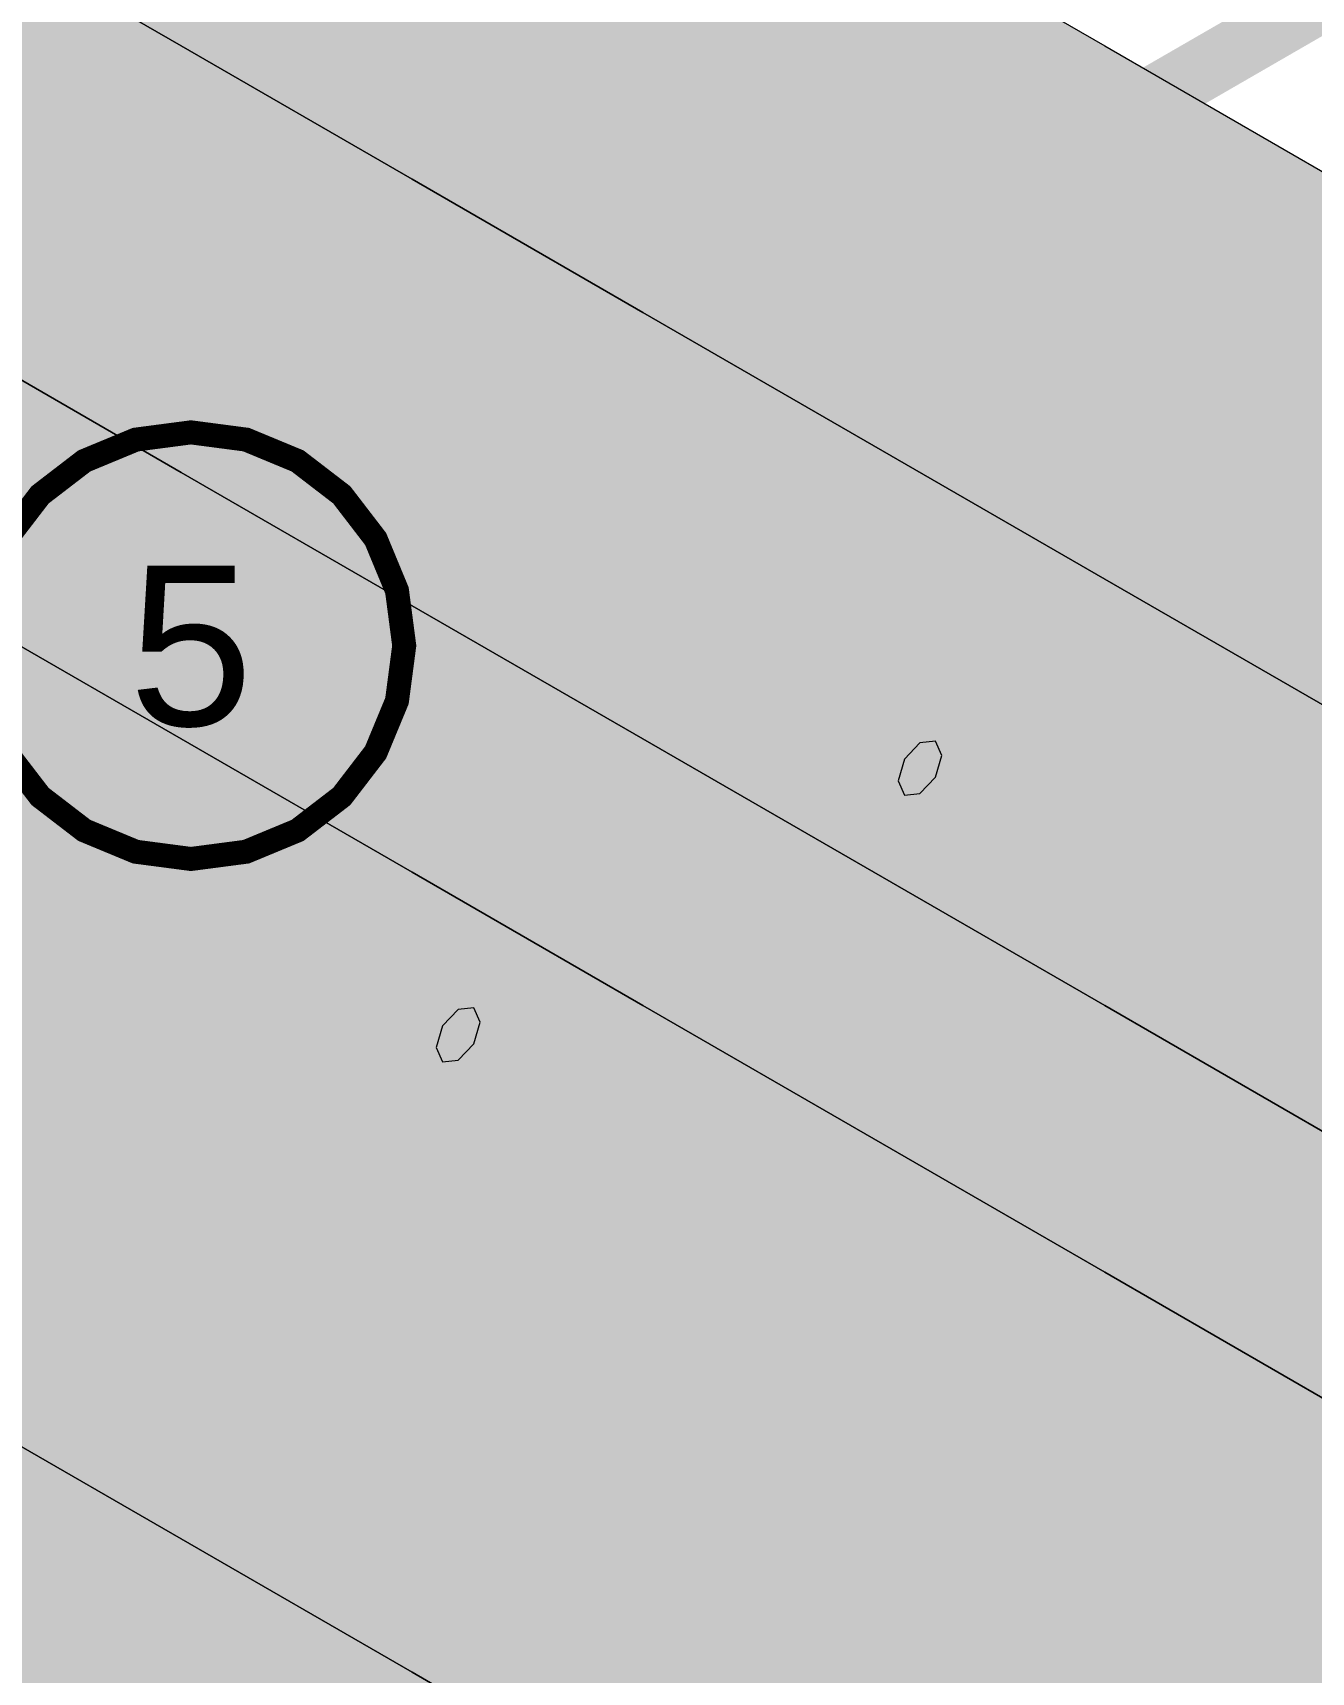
# Model space of a CAD drawing. Header units: metres. Extents: x 349122 to 349453, y 9281252 to 9281971.
# Drawn here: x 349268.4837 to 349268.7234, y 9281656.145 to 9281656.4524 of the extents above; entities that cross this region are included whole.
import ezdxf
from ezdxf.enums import TextEntityAlignment as Align

# ---------------------------------------------------------------- set-up
doc = ezdxf.new("R2010")
doc.units = ezdxf.units.M
doc.header["$LTSCALE"] = 0.25
doc.layers.add('ISO-3D', color=7, linetype='CONTINUOUS', lineweight=13)
doc.layers.add('ISO-3D-ARISTAS', color=250, linetype='CONTINUOUS', lineweight=13)
doc.layers.add('LLAMADAS-NUM', color=30, linetype='CONTINUOUS', lineweight=25, true_color=0xc05014)
doc.styles.get("Standard").update_dxf_attribs({"font": 'arial.ttf'})

msp = doc.modelspace()

# ---------------------------------------------------------------- linework, layer by layer
at = {"layer": 'ISO-3D', "true_color": 0x9e9d98}
for points in [[(349268.55481, 9281656.445), (349268.51151, 9281656.47), (349268.55481, 9281656.485), (349268.51151, 9281656.51)], [(349268.64141, 9281656.435), (349268.59811, 9281656.46), (349268.64141, 9281656.475), (349268.59811, 9281656.5)], [(349268.51151, 9281656.45), (349268.46821, 9281656.475), (349268.51151, 9281656.47), (349268.46821, 9281656.495)], [(349268.59811, 9281656.42), (349268.55481, 9281656.445), (349268.59811, 9281656.46), (349268.55481, 9281656.485)], [(349268.51151, 9281656.40333), (349268.46821, 9281656.42833), (349268.51151, 9281656.45), (349268.46821, 9281656.475)], [(349268.51151, 9281656.41), (349268.46821, 9281656.435), (349268.51151, 9281656.45), (349268.46821, 9281656.475)], [(349268.68471, 9281656.41), (349268.64141, 9281656.435), (349268.68471, 9281656.45), (349268.64141, 9281656.475)], [(349268.55481, 9281656.425), (349268.51151, 9281656.45), (349268.55481, 9281656.445), (349268.51151, 9281656.47)], [(349268.64141, 9281656.395), (349268.59811, 9281656.42), (349268.64141, 9281656.435), (349268.59811, 9281656.46)], [(349268.55481, 9281656.37833), (349268.51151, 9281656.40333), (349268.55481, 9281656.425), (349268.51151, 9281656.45)], [(349268.55481, 9281656.385), (349268.51151, 9281656.41), (349268.55481, 9281656.425), (349268.51151, 9281656.45)], [(349268.72801, 9281656.385), (349268.68471, 9281656.41), (349268.72801, 9281656.425), (349268.68471, 9281656.45)], [(349268.59811, 9281656.4), (349268.55481, 9281656.425), (349268.59811, 9281656.42), (349268.55481, 9281656.445)], [(349268.51151, 9281656.37), (349268.46821, 9281656.395), (349268.51151, 9281656.41), (349268.46821, 9281656.435)], [(349268.68471, 9281656.37), (349268.64141, 9281656.395), (349268.68471, 9281656.41), (349268.64141, 9281656.435)], [(349268.51151, 9281656.35667), (349268.46821, 9281656.38167), (349268.51151, 9281656.40333), (349268.46821, 9281656.42833)], [(349268.59811, 9281656.35333), (349268.55481, 9281656.37833), (349268.59811, 9281656.4), (349268.55481, 9281656.425)], [(349268.59811, 9281656.36), (349268.55481, 9281656.385), (349268.59811, 9281656.4), (349268.55481, 9281656.425)], [(349268.64141, 9281656.375), (349268.59811, 9281656.4), (349268.64141, 9281656.395), (349268.59811, 9281656.42)], [(349268.55481, 9281656.345), (349268.51151, 9281656.37), (349268.55481, 9281656.385), (349268.51151, 9281656.41)], [(349268.72801, 9281656.345), (349268.68471, 9281656.37), (349268.72801, 9281656.385), (349268.68471, 9281656.41)], [(349268.55481, 9281656.33167), (349268.51151, 9281656.35667), (349268.55481, 9281656.37833), (349268.51151, 9281656.40333)], [(349268.64141, 9281656.32833), (349268.59811, 9281656.35333), (349268.64141, 9281656.375), (349268.59811, 9281656.4)], [(349268.64141, 9281656.335), (349268.59811, 9281656.36), (349268.64141, 9281656.375), (349268.59811, 9281656.4)], [(349268.68471, 9281656.35), (349268.64141, 9281656.375), (349268.68471, 9281656.37), (349268.64141, 9281656.395)], [(349268.59811, 9281656.32), (349268.55481, 9281656.345), (349268.59811, 9281656.36), (349268.55481, 9281656.385)], [(349268.51151, 9281656.31), (349268.46821, 9281656.335), (349268.51151, 9281656.35667), (349268.46821, 9281656.38167)], [(349268.59811, 9281656.30667), (349268.55481, 9281656.33167), (349268.59811, 9281656.35333), (349268.55481, 9281656.37833)], [(349268.68471, 9281656.30333), (349268.64141, 9281656.32833), (349268.68471, 9281656.35), (349268.64141, 9281656.375)], [(349268.68471, 9281656.31), (349268.64141, 9281656.335), (349268.68471, 9281656.35), (349268.64141, 9281656.375)], [(349268.72801, 9281656.325), (349268.68471, 9281656.35), (349268.72801, 9281656.345), (349268.68471, 9281656.37)], [(349268.64141, 9281656.295), (349268.59811, 9281656.32), (349268.64141, 9281656.335), (349268.59811, 9281656.36)], [(349268.55481, 9281656.285), (349268.51151, 9281656.31), (349268.55481, 9281656.33167), (349268.51151, 9281656.35667)], [(349268.64141, 9281656.28167), (349268.59811, 9281656.30667), (349268.64141, 9281656.32833), (349268.59811, 9281656.35333)], [(349268.72801, 9281656.27833), (349268.68471, 9281656.30333), (349268.72801, 9281656.325), (349268.68471, 9281656.35)], [(349268.72801, 9281656.285), (349268.68471, 9281656.31), (349268.72801, 9281656.325), (349268.68471, 9281656.35)], [(349268.51151, 9281656.3), (349268.46821, 9281656.325), (349268.51151, 9281656.32), (349268.46821, 9281656.345)], [(349268.51151, 9281656.26333), (349268.46821, 9281656.28833), (349268.51151, 9281656.31), (349268.46821, 9281656.335)], [(349268.68471, 9281656.27), (349268.64141, 9281656.295), (349268.68471, 9281656.31), (349268.64141, 9281656.335)], [(349268.59811, 9281656.26), (349268.55481, 9281656.285), (349268.59811, 9281656.30667), (349268.55481, 9281656.33167)], [(349268.68471, 9281656.25667), (349268.64141, 9281656.28167), (349268.68471, 9281656.30333), (349268.64141, 9281656.32833)], [(349268.51151, 9281656.25), (349268.46821, 9281656.275), (349268.51151, 9281656.3), (349268.46821, 9281656.325)], [(349268.55481, 9281656.275), (349268.51151, 9281656.3), (349268.55481, 9281656.295), (349268.51151, 9281656.32)], [(349268.55481, 9281656.23833), (349268.51151, 9281656.26333), (349268.55481, 9281656.285), (349268.51151, 9281656.31)], [(349268.72801, 9281656.245), (349268.68471, 9281656.27), (349268.72801, 9281656.285), (349268.68471, 9281656.31)], [(349268.64141, 9281656.235), (349268.59811, 9281656.26), (349268.64141, 9281656.28167), (349268.59811, 9281656.30667)], [(349268.72801, 9281656.23167), (349268.68471, 9281656.25667), (349268.72801, 9281656.27833), (349268.68471, 9281656.30333)], [(349268.55481, 9281656.225), (349268.51151, 9281656.25), (349268.55481, 9281656.275), (349268.51151, 9281656.3)], [(349268.59811, 9281656.25), (349268.55481, 9281656.275), (349268.59811, 9281656.27), (349268.55481, 9281656.295)], [(349268.51151, 9281656.21667), (349268.46821, 9281656.24167), (349268.51151, 9281656.26333), (349268.46821, 9281656.28833)], [(349268.59811, 9281656.21333), (349268.55481, 9281656.23833), (349268.59811, 9281656.26), (349268.55481, 9281656.285)], [(349268.68471, 9281656.21), (349268.64141, 9281656.235), (349268.68471, 9281656.25667), (349268.64141, 9281656.28167)], [(349268.51151, 9281656.2), (349268.46821, 9281656.225), (349268.51151, 9281656.25), (349268.46821, 9281656.275)], [(349268.59811, 9281656.2), (349268.55481, 9281656.225), (349268.59811, 9281656.25), (349268.55481, 9281656.275)], [(349268.64141, 9281656.225), (349268.59811, 9281656.25), (349268.64141, 9281656.245), (349268.59811, 9281656.27)], [(349268.55481, 9281656.19167), (349268.51151, 9281656.21667), (349268.55481, 9281656.23833), (349268.51151, 9281656.26333)], [(349268.64141, 9281656.18833), (349268.59811, 9281656.21333), (349268.64141, 9281656.235), (349268.59811, 9281656.26)], [(349268.72801, 9281656.185), (349268.68471, 9281656.21), (349268.72801, 9281656.23167), (349268.68471, 9281656.25667)], [(349268.55481, 9281656.175), (349268.51151, 9281656.2), (349268.55481, 9281656.225), (349268.51151, 9281656.25)], [(349268.64141, 9281656.175), (349268.59811, 9281656.2), (349268.64141, 9281656.225), (349268.59811, 9281656.25)], [(349268.68471, 9281656.2), (349268.64141, 9281656.225), (349268.68471, 9281656.22), (349268.64141, 9281656.245)], [(349268.51151, 9281656.17), (349268.46821, 9281656.195), (349268.51151, 9281656.21667), (349268.46821, 9281656.24167)], [(349268.59811, 9281656.16667), (349268.55481, 9281656.19167), (349268.59811, 9281656.21333), (349268.55481, 9281656.23833)], [(349268.68471, 9281656.16333), (349268.64141, 9281656.18833), (349268.68471, 9281656.21), (349268.64141, 9281656.235)], [(349268.51151, 9281656.155), (349268.46821, 9281656.18), (349268.51151, 9281656.2), (349268.46821, 9281656.225)], [(349268.59811, 9281656.15), (349268.55481, 9281656.175), (349268.59811, 9281656.2), (349268.55481, 9281656.225)], [(349268.68471, 9281656.15), (349268.64141, 9281656.175), (349268.68471, 9281656.2), (349268.64141, 9281656.225)], [(349268.72801, 9281656.175), (349268.68471, 9281656.2), (349268.72801, 9281656.195), (349268.68471, 9281656.22)], [(349268.55481, 9281656.145), (349268.51151, 9281656.17), (349268.55481, 9281656.19167), (349268.51151, 9281656.21667)], [(349268.64141, 9281656.14167), (349268.59811, 9281656.16667), (349268.64141, 9281656.18833), (349268.59811, 9281656.21333)], [(349268.72801, 9281656.13833), (349268.68471, 9281656.16333), (349268.72801, 9281656.185), (349268.68471, 9281656.21)], [(349268.55481, 9281656.13), (349268.51151, 9281656.155), (349268.55481, 9281656.175), (349268.51151, 9281656.2)], [(349268.64141, 9281656.125), (349268.59811, 9281656.15), (349268.64141, 9281656.175), (349268.59811, 9281656.2)], [(349268.72801, 9281656.125), (349268.68471, 9281656.15), (349268.72801, 9281656.175), (349268.68471, 9281656.2)], [(349268.59811, 9281656.12), (349268.55481, 9281656.145), (349268.59811, 9281656.16667), (349268.55481, 9281656.19167)], [(349268.68471, 9281656.11667), (349268.64141, 9281656.14167), (349268.68471, 9281656.16333), (349268.64141, 9281656.18833)], [(349268.51151, 9281656.11), (349268.46821, 9281656.135), (349268.51151, 9281656.155), (349268.46821, 9281656.18)], [(349268.59811, 9281656.105), (349268.55481, 9281656.13), (349268.59811, 9281656.15), (349268.55481, 9281656.175)], [(349268.68471, 9281656.1), (349268.64141, 9281656.125), (349268.68471, 9281656.15), (349268.64141, 9281656.175)], [(349268.64141, 9281656.095), (349268.59811, 9281656.12), (349268.64141, 9281656.14167), (349268.59811, 9281656.16667)], [(349268.72801, 9281656.09167), (349268.68471, 9281656.11667), (349268.72801, 9281656.13833), (349268.68471, 9281656.16333)], [(349268.55481, 9281656.085), (349268.51151, 9281656.11), (349268.55481, 9281656.13), (349268.51151, 9281656.155)], [(349268.64141, 9281656.08), (349268.59811, 9281656.105), (349268.64141, 9281656.125), (349268.59811, 9281656.15)], [(349268.72801, 9281656.075), (349268.68471, 9281656.1), (349268.72801, 9281656.125), (349268.68471, 9281656.15)]]:
    msp.add_solid(points, dxfattribs=at)
at = {"layer": 'ISO-3D', "true_color": 0xb0aea8}
for points in [[(349268.54037, 9281656.46667), (349268.51151, 9281656.45), (349268.49707, 9281656.49167), (349268.46821, 9281656.475)], [(349268.61254, 9281656.45833), (349268.58368, 9281656.44167), (349268.56924, 9281656.48333), (349268.54037, 9281656.46667)], [(349268.68471, 9281656.45), (349268.65584, 9281656.43333), (349268.64141, 9281656.475), (349268.61254, 9281656.45833)], [(349268.58368, 9281656.44167), (349268.55481, 9281656.425), (349268.54037, 9281656.46667), (349268.51151, 9281656.45)], [(349268.65584, 9281656.43333), (349268.62698, 9281656.41667), (349268.61254, 9281656.45833), (349268.58368, 9281656.44167)], [(349268.72801, 9281656.425), (349268.69915, 9281656.40833), (349268.68471, 9281656.45), (349268.65584, 9281656.43333)], [(349268.62698, 9281656.41667), (349268.59811, 9281656.4), (349268.58368, 9281656.44167), (349268.55481, 9281656.425)], [(349268.69915, 9281656.40833), (349268.67028, 9281656.39167), (349268.65584, 9281656.43333), (349268.62698, 9281656.41667)], [(349268.77131, 9281656.4), (349268.74245, 9281656.38333), (349268.72801, 9281656.425), (349268.69915, 9281656.40833)], [(349268.67028, 9281656.39167), (349268.64141, 9281656.375), (349268.62698, 9281656.41667), (349268.59811, 9281656.4)], [(349268.74245, 9281656.38333), (349268.71358, 9281656.36667), (349268.69915, 9281656.40833), (349268.67028, 9281656.39167)], [(349268.51151, 9281656.37), (349268.46821, 9281656.345), (349268.46821, 9281656.395), (349268.4249, 9281656.37)], [(349268.71358, 9281656.36667), (349268.68471, 9281656.35), (349268.67028, 9281656.39167), (349268.64141, 9281656.375)], [(349268.78575, 9281656.35833), (349268.75688, 9281656.34167), (349268.74245, 9281656.38333), (349268.71358, 9281656.36667)], [(349268.55481, 9281656.345), (349268.51151, 9281656.32), (349268.51151, 9281656.37), (349268.46821, 9281656.345)], [(349268.75688, 9281656.34167), (349268.72801, 9281656.325), (349268.71358, 9281656.36667), (349268.68471, 9281656.35)], [(349268.59811, 9281656.32), (349268.55481, 9281656.295), (349268.55481, 9281656.345), (349268.51151, 9281656.32)], [(349268.64141, 9281656.295), (349268.59811, 9281656.27), (349268.59811, 9281656.32), (349268.55481, 9281656.295)], [(349268.68471, 9281656.27), (349268.64141, 9281656.245), (349268.64141, 9281656.295), (349268.59811, 9281656.27)], [(349268.72801, 9281656.245), (349268.68471, 9281656.22), (349268.68471, 9281656.27), (349268.64141, 9281656.245)], [(349268.77131, 9281656.22), (349268.72801, 9281656.195), (349268.72801, 9281656.245), (349268.68471, 9281656.22)], [(349268.51151, 9281656.17), (349268.47903, 9281656.15125), (349268.46821, 9281656.195), (349268.43573, 9281656.17625)], [(349268.55481, 9281656.145), (349268.52233, 9281656.12625), (349268.51151, 9281656.17), (349268.47903, 9281656.15125)], [(349268.52233, 9281656.12625), (349268.48986, 9281656.1075), (349268.47903, 9281656.15125), (349268.44655, 9281656.1325)], [(349268.59811, 9281656.12), (349268.56563, 9281656.10125), (349268.55481, 9281656.145), (349268.52233, 9281656.12625)]]:
    msp.add_solid(points, dxfattribs=at)
at = {"layer": 'ISO-3D', "true_color": 0x513422}
for points in [[(349268.56334, 9281656.46969), (349268.56455, 9281656.47236), (349268.52204, 9281656.44584), (349268.52325, 9281656.44851)], [(349268.73255, 9281656.46738), (349268.73376, 9281656.47005), (349268.69125, 9281656.44354), (349268.69245, 9281656.44621)], [(349268.57159, 9281656.46493), (349268.57038, 9281656.46226), (349268.53029, 9281656.44108), (349268.52908, 9281656.43841)], [(349268.7408, 9281656.46262), (349268.73959, 9281656.45995), (349268.69949, 9281656.43877), (349268.69829, 9281656.4361)], [(349268.52204, 9281656.44584), (349268.52325, 9281656.44851), (349268.48073, 9281656.422), (349268.48194, 9281656.42467)], [(349268.69125, 9281656.44354), (349268.69245, 9281656.44621), (349268.64994, 9281656.41969), (349268.65115, 9281656.42236)], [(349268.53029, 9281656.44108), (349268.52908, 9281656.43841), (349268.48898, 9281656.41723), (349268.48778, 9281656.41456)], [(349268.69949, 9281656.43877), (349268.69829, 9281656.4361), (349268.65819, 9281656.41493), (349268.65698, 9281656.41226)], [(349268.64994, 9281656.41969), (349268.65115, 9281656.42236), (349268.60864, 9281656.39584), (349268.60985, 9281656.39851)], [(349268.48898, 9281656.41723), (349268.48778, 9281656.41456), (349268.44768, 9281656.39339), (349268.44647, 9281656.39072)], [(349268.65819, 9281656.41493), (349268.65698, 9281656.41226), (349268.61689, 9281656.39108), (349268.61568, 9281656.38841)], [(349268.60864, 9281656.39584), (349268.60985, 9281656.39851), (349268.56734, 9281656.372), (349268.56855, 9281656.37467)], [(349268.61689, 9281656.39108), (349268.61568, 9281656.38841), (349268.57559, 9281656.36723), (349268.57438, 9281656.36456)], [(349268.56734, 9281656.372), (349268.56855, 9281656.37467), (349268.52603, 9281656.34815), (349268.52724, 9281656.35082)], [(349268.73655, 9281656.36969), (349268.73775, 9281656.37236), (349268.69524, 9281656.34584), (349268.69645, 9281656.34851)], [(349268.57559, 9281656.36723), (349268.57438, 9281656.36456), (349268.53428, 9281656.34339), (349268.53308, 9281656.34072)], [(349268.74479, 9281656.36493), (349268.74359, 9281656.36226), (349268.70349, 9281656.34108), (349268.70228, 9281656.33841)], [(349268.52603, 9281656.34815), (349268.52724, 9281656.35082), (349268.48473, 9281656.3243), (349268.48594, 9281656.32697)], [(349268.69524, 9281656.34584), (349268.69645, 9281656.34851), (349268.65394, 9281656.322), (349268.65515, 9281656.32467)], [(349268.53428, 9281656.34339), (349268.53308, 9281656.34072), (349268.49298, 9281656.31954), (349268.49177, 9281656.31687)], [(349268.70349, 9281656.34108), (349268.70228, 9281656.33841), (349268.66219, 9281656.31723), (349268.66098, 9281656.31456)], [(349268.48473, 9281656.3243), (349268.48594, 9281656.32697), (349268.44343, 9281656.30046), (349268.44464, 9281656.30313)], [(349268.65394, 9281656.322), (349268.65515, 9281656.32467), (349268.61264, 9281656.29815), (349268.61385, 9281656.30082)], [(349268.49298, 9281656.31954), (349268.49177, 9281656.31687), (349268.45168, 9281656.2957), (349268.45047, 9281656.29303)], [(349268.66219, 9281656.31723), (349268.66098, 9281656.31456), (349268.62089, 9281656.29339), (349268.61968, 9281656.29072)], [(349268.61264, 9281656.29815), (349268.61385, 9281656.30082), (349268.57133, 9281656.2743), (349268.57254, 9281656.27697)], [(349268.62089, 9281656.29339), (349268.61968, 9281656.29072), (349268.57958, 9281656.26954), (349268.57838, 9281656.26687)], [(349268.57133, 9281656.2743), (349268.57254, 9281656.27697), (349268.53003, 9281656.25046), (349268.53124, 9281656.25313)], [(349268.57958, 9281656.26954), (349268.57838, 9281656.26687), (349268.53828, 9281656.2457), (349268.53707, 9281656.24303)], [(349268.53003, 9281656.25046), (349268.53124, 9281656.25313), (349268.48873, 9281656.22661), (349268.48994, 9281656.22928)], [(349268.53828, 9281656.2457), (349268.53707, 9281656.24303), (349268.49698, 9281656.22185), (349268.49577, 9281656.21918)], [(349268.48873, 9281656.22661), (349268.48994, 9281656.22928), (349268.44743, 9281656.20277), (349268.44863, 9281656.20544)], [(349268.49698, 9281656.22185), (349268.49577, 9281656.21918), (349268.45568, 9281656.198), (349268.45447, 9281656.19533)]]:
    msp.add_solid(points, dxfattribs=at)
at = {"layer": 'ISO-3D', "true_color": 0x70482f}
for points in [[(349268.56455, 9281656.47236), (349268.56746, 9281656.47207), (349268.52325, 9281656.44851), (349268.52616, 9281656.44822)], [(349268.73376, 9281656.47005), (349268.73667, 9281656.46976), (349268.69245, 9281656.44621), (349268.69537, 9281656.44592)], [(349268.57038, 9281656.46226), (349268.56746, 9281656.46255), (349268.52908, 9281656.43841), (349268.52616, 9281656.4387)], [(349268.73959, 9281656.45995), (349268.73667, 9281656.46024), (349268.69829, 9281656.4361), (349268.69537, 9281656.43639)], [(349268.52325, 9281656.44851), (349268.52616, 9281656.44822), (349268.48194, 9281656.42467), (349268.48486, 9281656.42438)], [(349268.69245, 9281656.44621), (349268.69537, 9281656.44592), (349268.65115, 9281656.42236), (349268.65407, 9281656.42207)], [(349268.52908, 9281656.43841), (349268.52616, 9281656.4387), (349268.48778, 9281656.41456), (349268.48486, 9281656.41485)], [(349268.69829, 9281656.4361), (349268.69537, 9281656.43639), (349268.65698, 9281656.41226), (349268.65407, 9281656.41255)], [(349268.48194, 9281656.42467), (349268.48486, 9281656.42438), (349268.44064, 9281656.40082), (349268.44356, 9281656.40053)], [(349268.65115, 9281656.42236), (349268.65407, 9281656.42207), (349268.60985, 9281656.39851), (349268.61276, 9281656.39822)], [(349268.48778, 9281656.41456), (349268.48486, 9281656.41485), (349268.44647, 9281656.39072), (349268.44356, 9281656.39101)], [(349268.65698, 9281656.41226), (349268.65407, 9281656.41255), (349268.61568, 9281656.38841), (349268.61276, 9281656.3887)], [(349268.60985, 9281656.39851), (349268.61276, 9281656.39822), (349268.56855, 9281656.37467), (349268.57146, 9281656.37438)], [(349268.61568, 9281656.38841), (349268.61276, 9281656.3887), (349268.57438, 9281656.36456), (349268.57146, 9281656.36485)], [(349268.56855, 9281656.37467), (349268.57146, 9281656.37438), (349268.52724, 9281656.35082), (349268.53016, 9281656.35053)], [(349268.73775, 9281656.37236), (349268.74067, 9281656.37207), (349268.69645, 9281656.34851), (349268.69937, 9281656.34822)], [(349268.57438, 9281656.36456), (349268.57146, 9281656.36485), (349268.53308, 9281656.34072), (349268.53016, 9281656.34101)], [(349268.74359, 9281656.36226), (349268.74067, 9281656.36255), (349268.70228, 9281656.33841), (349268.69937, 9281656.3387)], [(349268.52724, 9281656.35082), (349268.53016, 9281656.35053), (349268.48594, 9281656.32697), (349268.48886, 9281656.32669)], [(349268.69645, 9281656.34851), (349268.69937, 9281656.34822), (349268.65515, 9281656.32467), (349268.65806, 9281656.32438)], [(349268.53308, 9281656.34072), (349268.53016, 9281656.34101), (349268.49177, 9281656.31687), (349268.48886, 9281656.31716)], [(349268.70228, 9281656.33841), (349268.69937, 9281656.3387), (349268.66098, 9281656.31456), (349268.65806, 9281656.31485)], [(349268.48594, 9281656.32697), (349268.48886, 9281656.32669), (349268.44464, 9281656.30313), (349268.44755, 9281656.30284)], [(349268.65515, 9281656.32467), (349268.65806, 9281656.32438), (349268.61385, 9281656.30082), (349268.61676, 9281656.30053)], [(349268.49177, 9281656.31687), (349268.48886, 9281656.31716), (349268.45047, 9281656.29303), (349268.44755, 9281656.29331)], [(349268.66098, 9281656.31456), (349268.65806, 9281656.31485), (349268.61968, 9281656.29072), (349268.61676, 9281656.29101)], [(349268.61385, 9281656.30082), (349268.61676, 9281656.30053), (349268.57254, 9281656.27697), (349268.57546, 9281656.27669)], [(349268.61968, 9281656.29072), (349268.61676, 9281656.29101), (349268.57838, 9281656.26687), (349268.57546, 9281656.26716)], [(349268.57254, 9281656.27697), (349268.57546, 9281656.27669), (349268.53124, 9281656.25313), (349268.53416, 9281656.25284)], [(349268.57838, 9281656.26687), (349268.57546, 9281656.26716), (349268.53707, 9281656.24303), (349268.53416, 9281656.24331)], [(349268.53124, 9281656.25313), (349268.53416, 9281656.25284), (349268.48994, 9281656.22928), (349268.49285, 9281656.22899)], [(349268.53707, 9281656.24303), (349268.53416, 9281656.24331), (349268.49577, 9281656.21918), (349268.49285, 9281656.21947)], [(349268.48994, 9281656.22928), (349268.49285, 9281656.22899), (349268.44863, 9281656.20544), (349268.45155, 9281656.20515)], [(349268.49577, 9281656.21918), (349268.49285, 9281656.21947), (349268.45447, 9281656.19533), (349268.45155, 9281656.19562)]]:
    msp.add_solid(points, dxfattribs=at)
at = {"layer": 'ISO-3D', "true_color": 0x805135}
for points in [[(349268.56746, 9281656.47207), (349268.57038, 9281656.46899), (349268.52616, 9281656.44822), (349268.52908, 9281656.44515)], [(349268.73667, 9281656.46976), (349268.73959, 9281656.46668), (349268.69537, 9281656.44592), (349268.69829, 9281656.44284)], [(349268.56746, 9281656.46255), (349268.56455, 9281656.46562), (349268.52616, 9281656.4387), (349268.52325, 9281656.44178)], [(349268.73667, 9281656.46024), (349268.73376, 9281656.46332), (349268.69537, 9281656.43639), (349268.69245, 9281656.43947)], [(349268.52616, 9281656.44822), (349268.52908, 9281656.44515), (349268.48486, 9281656.42438), (349268.48778, 9281656.4213)], [(349268.69537, 9281656.44592), (349268.69829, 9281656.44284), (349268.65407, 9281656.42207), (349268.65698, 9281656.41899)], [(349268.52616, 9281656.4387), (349268.52325, 9281656.44178), (349268.48486, 9281656.41485), (349268.48194, 9281656.41793)], [(349268.69537, 9281656.43639), (349268.69245, 9281656.43947), (349268.65407, 9281656.41255), (349268.65115, 9281656.41562)], [(349268.48486, 9281656.42438), (349268.48778, 9281656.4213), (349268.44356, 9281656.40053), (349268.44647, 9281656.39745)], [(349268.65407, 9281656.42207), (349268.65698, 9281656.41899), (349268.61276, 9281656.39822), (349268.61568, 9281656.39515)], [(349268.48486, 9281656.41485), (349268.48194, 9281656.41793), (349268.44356, 9281656.39101), (349268.44064, 9281656.39409)], [(349268.65407, 9281656.41255), (349268.65115, 9281656.41562), (349268.61276, 9281656.3887), (349268.60985, 9281656.39178)], [(349268.61276, 9281656.39822), (349268.61568, 9281656.39515), (349268.57146, 9281656.37438), (349268.57438, 9281656.3713)], [(349268.61276, 9281656.3887), (349268.60985, 9281656.39178), (349268.57146, 9281656.36485), (349268.56855, 9281656.36793)], [(349268.57146, 9281656.37438), (349268.57438, 9281656.3713), (349268.53016, 9281656.35053), (349268.53308, 9281656.34745)], [(349268.74067, 9281656.37207), (349268.74359, 9281656.36899), (349268.69937, 9281656.34822), (349268.70228, 9281656.34515)], [(349268.57146, 9281656.36485), (349268.56855, 9281656.36793), (349268.53016, 9281656.34101), (349268.52724, 9281656.34409)], [(349268.74067, 9281656.36255), (349268.73775, 9281656.36562), (349268.69937, 9281656.3387), (349268.69645, 9281656.34178)], [(349268.53016, 9281656.35053), (349268.53308, 9281656.34745), (349268.48886, 9281656.32669), (349268.49177, 9281656.32361)], [(349268.69937, 9281656.34822), (349268.70228, 9281656.34515), (349268.65806, 9281656.32438), (349268.66098, 9281656.3213)], [(349268.53016, 9281656.34101), (349268.52724, 9281656.34409), (349268.48886, 9281656.31716), (349268.48594, 9281656.32024)], [(349268.69937, 9281656.3387), (349268.69645, 9281656.34178), (349268.65806, 9281656.31485), (349268.65515, 9281656.31793)], [(349268.48886, 9281656.32669), (349268.49177, 9281656.32361), (349268.44755, 9281656.30284), (349268.45047, 9281656.29976)], [(349268.65806, 9281656.32438), (349268.66098, 9281656.3213), (349268.61676, 9281656.30053), (349268.61968, 9281656.29745)], [(349268.48886, 9281656.31716), (349268.48594, 9281656.32024), (349268.44755, 9281656.29331), (349268.44464, 9281656.29639)], [(349268.65806, 9281656.31485), (349268.65515, 9281656.31793), (349268.61676, 9281656.29101), (349268.61385, 9281656.29409)], [(349268.61676, 9281656.30053), (349268.61968, 9281656.29745), (349268.57546, 9281656.27669), (349268.57838, 9281656.27361)], [(349268.61676, 9281656.29101), (349268.61385, 9281656.29409), (349268.57546, 9281656.26716), (349268.57254, 9281656.27024)], [(349268.57546, 9281656.27669), (349268.57838, 9281656.27361), (349268.53416, 9281656.25284), (349268.53707, 9281656.24976)], [(349268.57546, 9281656.26716), (349268.57254, 9281656.27024), (349268.53416, 9281656.24331), (349268.53124, 9281656.24639)], [(349268.53416, 9281656.25284), (349268.53707, 9281656.24976), (349268.49285, 9281656.22899), (349268.49577, 9281656.22591)], [(349268.53416, 9281656.24331), (349268.53124, 9281656.24639), (349268.49285, 9281656.21947), (349268.48994, 9281656.22255)], [(349268.49285, 9281656.22899), (349268.49577, 9281656.22591), (349268.45155, 9281656.20515), (349268.45447, 9281656.20207)], [(349268.49285, 9281656.21947), (349268.48994, 9281656.22255), (349268.45155, 9281656.19562), (349268.44863, 9281656.1987)]]:
    msp.add_solid(points, dxfattribs=at)
at = {"layer": 'ISO-3D', "true_color": 0x734930}
for points in [[(349268.56455, 9281656.46562), (349268.56334, 9281656.46969), (349268.52325, 9281656.44178), (349268.52204, 9281656.44584)], [(349268.57038, 9281656.46899), (349268.57159, 9281656.46493), (349268.52908, 9281656.44515), (349268.53029, 9281656.44108)], [(349268.73376, 9281656.46332), (349268.73255, 9281656.46738), (349268.69245, 9281656.43947), (349268.69125, 9281656.44354)], [(349268.73959, 9281656.46668), (349268.7408, 9281656.46262), (349268.69829, 9281656.44284), (349268.69949, 9281656.43877)], [(349268.52325, 9281656.44178), (349268.52204, 9281656.44584), (349268.48194, 9281656.41793), (349268.48073, 9281656.422)], [(349268.52908, 9281656.44515), (349268.53029, 9281656.44108), (349268.48778, 9281656.4213), (349268.48898, 9281656.41723)], [(349268.69245, 9281656.43947), (349268.69125, 9281656.44354), (349268.65115, 9281656.41562), (349268.64994, 9281656.41969)], [(349268.69829, 9281656.44284), (349268.69949, 9281656.43877), (349268.65698, 9281656.41899), (349268.65819, 9281656.41493)], [(349268.48778, 9281656.4213), (349268.48898, 9281656.41723), (349268.44647, 9281656.39745), (349268.44768, 9281656.39339)], [(349268.65115, 9281656.41562), (349268.64994, 9281656.41969), (349268.60985, 9281656.39178), (349268.60864, 9281656.39584)], [(349268.65698, 9281656.41899), (349268.65819, 9281656.41493), (349268.61568, 9281656.39515), (349268.61689, 9281656.39108)], [(349268.60985, 9281656.39178), (349268.60864, 9281656.39584), (349268.56855, 9281656.36793), (349268.56734, 9281656.372)], [(349268.61568, 9281656.39515), (349268.61689, 9281656.39108), (349268.57438, 9281656.3713), (349268.57559, 9281656.36723)], [(349268.56855, 9281656.36793), (349268.56734, 9281656.372), (349268.52724, 9281656.34409), (349268.52603, 9281656.34815)], [(349268.57438, 9281656.3713), (349268.57559, 9281656.36723), (349268.53308, 9281656.34745), (349268.53428, 9281656.34339)], [(349268.73775, 9281656.36562), (349268.73655, 9281656.36969), (349268.69645, 9281656.34178), (349268.69524, 9281656.34584)], [(349268.74359, 9281656.36899), (349268.74479, 9281656.36493), (349268.70228, 9281656.34515), (349268.70349, 9281656.34108)], [(349268.52724, 9281656.34409), (349268.52603, 9281656.34815), (349268.48594, 9281656.32024), (349268.48473, 9281656.3243)], [(349268.53308, 9281656.34745), (349268.53428, 9281656.34339), (349268.49177, 9281656.32361), (349268.49298, 9281656.31954)], [(349268.69645, 9281656.34178), (349268.69524, 9281656.34584), (349268.65515, 9281656.31793), (349268.65394, 9281656.322)], [(349268.70228, 9281656.34515), (349268.70349, 9281656.34108), (349268.66098, 9281656.3213), (349268.66219, 9281656.31723)], [(349268.48594, 9281656.32024), (349268.48473, 9281656.3243), (349268.44464, 9281656.29639), (349268.44343, 9281656.30046)], [(349268.49177, 9281656.32361), (349268.49298, 9281656.31954), (349268.45047, 9281656.29976), (349268.45168, 9281656.2957)], [(349268.65515, 9281656.31793), (349268.65394, 9281656.322), (349268.61385, 9281656.29409), (349268.61264, 9281656.29815)], [(349268.66098, 9281656.3213), (349268.66219, 9281656.31723), (349268.61968, 9281656.29745), (349268.62089, 9281656.29339)], [(349268.61385, 9281656.29409), (349268.61264, 9281656.29815), (349268.57254, 9281656.27024), (349268.57133, 9281656.2743)], [(349268.61968, 9281656.29745), (349268.62089, 9281656.29339), (349268.57838, 9281656.27361), (349268.57958, 9281656.26954)], [(349268.57254, 9281656.27024), (349268.57133, 9281656.2743), (349268.53124, 9281656.24639), (349268.53003, 9281656.25046)], [(349268.57838, 9281656.27361), (349268.57958, 9281656.26954), (349268.53707, 9281656.24976), (349268.53828, 9281656.2457)], [(349268.53124, 9281656.24639), (349268.53003, 9281656.25046), (349268.48994, 9281656.22255), (349268.48873, 9281656.22661)], [(349268.53707, 9281656.24976), (349268.53828, 9281656.2457), (349268.49577, 9281656.22591), (349268.49698, 9281656.22185)], [(349268.48994, 9281656.22255), (349268.48873, 9281656.22661), (349268.44863, 9281656.1987), (349268.44743, 9281656.20277)], [(349268.49577, 9281656.22591), (349268.49698, 9281656.22185), (349268.45447, 9281656.20207), (349268.45568, 9281656.198)]]:
    msp.add_solid(points, dxfattribs=at)
at = {"layer": 'ISO-3D', "true_color": 0x845437}
for points in [[(349268.61276, 9281656.44083), (349268.60985, 9281656.43775), (349268.57146, 9281656.46467), (349268.56855, 9281656.46159)], [(349268.61276, 9281656.4313), (349268.61568, 9281656.43438), (349268.57146, 9281656.45515), (349268.57438, 9281656.45823)], [(349268.65407, 9281656.41698), (349268.65115, 9281656.4139), (349268.61276, 9281656.44083), (349268.60985, 9281656.43775)], [(349268.48486, 9281656.41467), (349268.48194, 9281656.41159), (349268.44356, 9281656.43852), (349268.44064, 9281656.43544)], [(349268.65407, 9281656.40745), (349268.65698, 9281656.41053), (349268.61276, 9281656.4313), (349268.61568, 9281656.43438)], [(349268.48486, 9281656.40515), (349268.48778, 9281656.40823), (349268.44356, 9281656.42899), (349268.44647, 9281656.43207)], [(349268.69537, 9281656.39313), (349268.69245, 9281656.39005), (349268.65407, 9281656.41698), (349268.65115, 9281656.4139)], [(349268.52616, 9281656.39083), (349268.52325, 9281656.38775), (349268.48486, 9281656.41467), (349268.48194, 9281656.41159)], [(349268.69537, 9281656.38361), (349268.69829, 9281656.38669), (349268.65407, 9281656.40745), (349268.65698, 9281656.41053)], [(349268.52616, 9281656.3813), (349268.52908, 9281656.38438), (349268.48486, 9281656.40515), (349268.48778, 9281656.40823)], [(349268.56746, 9281656.36698), (349268.56455, 9281656.3639), (349268.52616, 9281656.39083), (349268.52325, 9281656.38775)], [(349268.73667, 9281656.36929), (349268.73376, 9281656.36621), (349268.69537, 9281656.39313), (349268.69245, 9281656.39005)], [(349268.56746, 9281656.35745), (349268.57038, 9281656.36053), (349268.52616, 9281656.3813), (349268.52908, 9281656.38438)], [(349268.73667, 9281656.35976), (349268.73959, 9281656.36284), (349268.69537, 9281656.38361), (349268.69829, 9281656.38669)], [(349268.60877, 9281656.34313), (349268.60585, 9281656.34005), (349268.56746, 9281656.36698), (349268.56455, 9281656.3639)], [(349268.60877, 9281656.33361), (349268.61168, 9281656.33669), (349268.56746, 9281656.35745), (349268.57038, 9281656.36053)], [(349268.65007, 9281656.31929), (349268.64715, 9281656.31621), (349268.60877, 9281656.34313), (349268.60585, 9281656.34005)], [(349268.65007, 9281656.30976), (349268.65299, 9281656.31284), (349268.60877, 9281656.33361), (349268.61168, 9281656.33669)], [(349268.48086, 9281656.30745), (349268.48378, 9281656.31053), (349268.43956, 9281656.3313), (349268.44248, 9281656.33438)], [(349268.52217, 9281656.29313), (349268.51925, 9281656.29005), (349268.48086, 9281656.31698), (349268.47795, 9281656.3139)], [(349268.52217, 9281656.28361), (349268.52508, 9281656.28669), (349268.48086, 9281656.30745), (349268.48378, 9281656.31053)], [(349268.56347, 9281656.26929), (349268.56055, 9281656.26621), (349268.52217, 9281656.29313), (349268.51925, 9281656.29005)], [(349268.56347, 9281656.25976), (349268.56638, 9281656.26284), (349268.52217, 9281656.28361), (349268.52508, 9281656.28669)]]:
    msp.add_solid(points, dxfattribs=at)
at = {"layer": 'ISO-3D', "true_color": 0x6c452d}
for points in [[(349268.61568, 9281656.44111), (349268.61276, 9281656.44083), (349268.57438, 9281656.46496), (349268.57146, 9281656.46467)], [(349268.60985, 9281656.43101), (349268.61276, 9281656.4313), (349268.56855, 9281656.45486), (349268.57146, 9281656.45515)], [(349268.65698, 9281656.41727), (349268.65407, 9281656.41698), (349268.61568, 9281656.44111), (349268.61276, 9281656.44083)], [(349268.48778, 9281656.41496), (349268.48486, 9281656.41467), (349268.44647, 9281656.43881), (349268.44356, 9281656.43852)], [(349268.65115, 9281656.40717), (349268.65407, 9281656.40745), (349268.60985, 9281656.43101), (349268.61276, 9281656.4313)], [(349268.48194, 9281656.40486), (349268.48486, 9281656.40515), (349268.44064, 9281656.4287), (349268.44356, 9281656.42899)], [(349268.52908, 9281656.39111), (349268.52616, 9281656.39083), (349268.48778, 9281656.41496), (349268.48486, 9281656.41467)], [(349268.69829, 9281656.39342), (349268.69537, 9281656.39313), (349268.65698, 9281656.41727), (349268.65407, 9281656.41698)], [(349268.69245, 9281656.38332), (349268.69537, 9281656.38361), (349268.65115, 9281656.40717), (349268.65407, 9281656.40745)], [(349268.52325, 9281656.38101), (349268.52616, 9281656.3813), (349268.48194, 9281656.40486), (349268.48486, 9281656.40515)], [(349268.73959, 9281656.36958), (349268.73667, 9281656.36929), (349268.69829, 9281656.39342), (349268.69537, 9281656.39313)], [(349268.57038, 9281656.36727), (349268.56746, 9281656.36698), (349268.52908, 9281656.39111), (349268.52616, 9281656.39083)], [(349268.56455, 9281656.35717), (349268.56746, 9281656.35745), (349268.52325, 9281656.38101), (349268.52616, 9281656.3813)], [(349268.73376, 9281656.35947), (349268.73667, 9281656.35976), (349268.69245, 9281656.38332), (349268.69537, 9281656.38361)], [(349268.61168, 9281656.34342), (349268.60877, 9281656.34313), (349268.57038, 9281656.36727), (349268.56746, 9281656.36698)], [(349268.60585, 9281656.33332), (349268.60877, 9281656.33361), (349268.56455, 9281656.35717), (349268.56746, 9281656.35745)], [(349268.65299, 9281656.31958), (349268.65007, 9281656.31929), (349268.61168, 9281656.34342), (349268.60877, 9281656.34313)], [(349268.48378, 9281656.31727), (349268.48086, 9281656.31698), (349268.44248, 9281656.34111), (349268.43956, 9281656.34083)], [(349268.64715, 9281656.30947), (349268.65007, 9281656.30976), (349268.60585, 9281656.33332), (349268.60877, 9281656.33361)], [(349268.52508, 9281656.29342), (349268.52217, 9281656.29313), (349268.48378, 9281656.31727), (349268.48086, 9281656.31698)], [(349268.51925, 9281656.28332), (349268.52217, 9281656.28361), (349268.47795, 9281656.30717), (349268.48086, 9281656.30745)], [(349268.56638, 9281656.26958), (349268.56347, 9281656.26929), (349268.52508, 9281656.29342), (349268.52217, 9281656.29313)], [(349268.56055, 9281656.25947), (349268.56347, 9281656.25976), (349268.51925, 9281656.28332), (349268.52217, 9281656.28361)]]:
    msp.add_solid(points, dxfattribs=at)
at = {"layer": 'ISO-3D', "true_color": 0x5c3b26}
for points in [[(349268.61689, 9281656.43844), (349268.61568, 9281656.44111), (349268.57559, 9281656.46229), (349268.57438, 9281656.46496)], [(349268.60864, 9281656.43368), (349268.60985, 9281656.43101), (349268.56734, 9281656.45753), (349268.56855, 9281656.45486)], [(349268.65819, 9281656.4146), (349268.65698, 9281656.41727), (349268.61689, 9281656.43844), (349268.61568, 9281656.44111)], [(349268.48898, 9281656.41229), (349268.48778, 9281656.41496), (349268.44768, 9281656.43614), (349268.44647, 9281656.43881)], [(349268.64994, 9281656.40984), (349268.65115, 9281656.40717), (349268.60864, 9281656.43368), (349268.60985, 9281656.43101)], [(349268.53029, 9281656.38844), (349268.52908, 9281656.39111), (349268.48898, 9281656.41229), (349268.48778, 9281656.41496)], [(349268.69949, 9281656.39075), (349268.69829, 9281656.39342), (349268.65819, 9281656.4146), (349268.65698, 9281656.41727)], [(349268.69125, 9281656.38599), (349268.69245, 9281656.38332), (349268.64994, 9281656.40984), (349268.65115, 9281656.40717)], [(349268.52204, 9281656.38368), (349268.52325, 9281656.38101), (349268.48073, 9281656.40753), (349268.48194, 9281656.40486)], [(349268.7408, 9281656.36691), (349268.73959, 9281656.36958), (349268.69949, 9281656.39075), (349268.69829, 9281656.39342)], [(349268.57159, 9281656.3646), (349268.57038, 9281656.36727), (349268.53029, 9281656.38844), (349268.52908, 9281656.39111)], [(349268.73255, 9281656.36214), (349268.73376, 9281656.35947), (349268.69125, 9281656.38599), (349268.69245, 9281656.38332)], [(349268.56334, 9281656.35984), (349268.56455, 9281656.35717), (349268.52204, 9281656.38368), (349268.52325, 9281656.38101)], [(349268.61289, 9281656.34075), (349268.61168, 9281656.34342), (349268.57159, 9281656.3646), (349268.57038, 9281656.36727)], [(349268.60464, 9281656.33599), (349268.60585, 9281656.33332), (349268.56334, 9281656.35984), (349268.56455, 9281656.35717)], [(349268.65419, 9281656.31691), (349268.65299, 9281656.31958), (349268.61289, 9281656.34075), (349268.61168, 9281656.34342)], [(349268.48499, 9281656.3146), (349268.48378, 9281656.31727), (349268.44368, 9281656.33844), (349268.44248, 9281656.34111)], [(349268.64595, 9281656.31214), (349268.64715, 9281656.30947), (349268.60464, 9281656.33599), (349268.60585, 9281656.33332)], [(349268.52629, 9281656.29075), (349268.52508, 9281656.29342), (349268.48499, 9281656.3146), (349268.48378, 9281656.31727)], [(349268.51804, 9281656.28599), (349268.51925, 9281656.28332), (349268.47674, 9281656.30984), (349268.47795, 9281656.30717)], [(349268.56759, 9281656.26691), (349268.56638, 9281656.26958), (349268.52629, 9281656.29075), (349268.52508, 9281656.29342)], [(349268.55934, 9281656.26214), (349268.56055, 9281656.25947), (349268.51804, 9281656.28599), (349268.51925, 9281656.28332)]]:
    msp.add_solid(points, dxfattribs=at)
at = {"layer": 'ISO-3D', "true_color": 0x7e5035}
for points in [[(349268.60985, 9281656.43775), (349268.60864, 9281656.43368), (349268.56855, 9281656.46159), (349268.56734, 9281656.45753)], [(349268.61568, 9281656.43438), (349268.61689, 9281656.43844), (349268.57438, 9281656.45823), (349268.57559, 9281656.46229)], [(349268.65115, 9281656.4139), (349268.64994, 9281656.40984), (349268.60985, 9281656.43775), (349268.60864, 9281656.43368)], [(349268.65698, 9281656.41053), (349268.65819, 9281656.4146), (349268.61568, 9281656.43438), (349268.61689, 9281656.43844)], [(349268.48778, 9281656.40823), (349268.48898, 9281656.41229), (349268.44647, 9281656.43207), (349268.44768, 9281656.43614)], [(349268.52908, 9281656.38438), (349268.53029, 9281656.38844), (349268.48778, 9281656.40823), (349268.48898, 9281656.41229)], [(349268.69245, 9281656.39005), (349268.69125, 9281656.38599), (349268.65115, 9281656.4139), (349268.64994, 9281656.40984)], [(349268.69829, 9281656.38669), (349268.69949, 9281656.39075), (349268.65698, 9281656.41053), (349268.65819, 9281656.4146)], [(349268.52325, 9281656.38775), (349268.52204, 9281656.38368), (349268.48194, 9281656.41159), (349268.48073, 9281656.40753)], [(349268.73959, 9281656.36284), (349268.7408, 9281656.36691), (349268.69829, 9281656.38669), (349268.69949, 9281656.39075)], [(349268.56455, 9281656.3639), (349268.56334, 9281656.35984), (349268.52325, 9281656.38775), (349268.52204, 9281656.38368)], [(349268.57038, 9281656.36053), (349268.57159, 9281656.3646), (349268.52908, 9281656.38438), (349268.53029, 9281656.38844)], [(349268.73376, 9281656.36621), (349268.73255, 9281656.36214), (349268.69245, 9281656.39005), (349268.69125, 9281656.38599)], [(349268.60585, 9281656.34005), (349268.60464, 9281656.33599), (349268.56455, 9281656.3639), (349268.56334, 9281656.35984)], [(349268.61168, 9281656.33669), (349268.61289, 9281656.34075), (349268.57038, 9281656.36053), (349268.57159, 9281656.3646)], [(349268.48378, 9281656.31053), (349268.48499, 9281656.3146), (349268.44248, 9281656.33438), (349268.44368, 9281656.33844)], [(349268.64715, 9281656.31621), (349268.64595, 9281656.31214), (349268.60585, 9281656.34005), (349268.60464, 9281656.33599)], [(349268.65299, 9281656.31284), (349268.65419, 9281656.31691), (349268.61168, 9281656.33669), (349268.61289, 9281656.34075)], [(349268.51925, 9281656.29005), (349268.51804, 9281656.28599), (349268.47795, 9281656.3139), (349268.47674, 9281656.30984)], [(349268.52508, 9281656.28669), (349268.52629, 9281656.29075), (349268.48378, 9281656.31053), (349268.48499, 9281656.3146)], [(349268.56055, 9281656.26621), (349268.55934, 9281656.26214), (349268.51925, 9281656.29005), (349268.51804, 9281656.28599)], [(349268.56638, 9281656.26284), (349268.56759, 9281656.26691), (349268.52508, 9281656.28669), (349268.52629, 9281656.29075)]]:
    msp.add_solid(points, dxfattribs=at)
at = {"layer": 'ISO-3D', "true_color": 0x643f2a}
for points in [[(349268.65007, 9281656.31452), (349268.65007, 9281656.31929), (349268.64715, 9281656.31621)], [(349268.65007, 9281656.31452), (349268.65419, 9281656.31691), (349268.65299, 9281656.31958)], [(349268.65007, 9281656.31452), (349268.65299, 9281656.31958), (349268.65007, 9281656.31929)], [(349268.65007, 9281656.31452), (349268.65299, 9281656.31284), (349268.65419, 9281656.31691)], [(349268.65007, 9281656.31452), (349268.64715, 9281656.31621), (349268.64595, 9281656.31214)], [(349268.65007, 9281656.31452), (349268.64595, 9281656.31214), (349268.64715, 9281656.30947)], [(349268.65007, 9281656.31452), (349268.64715, 9281656.30947), (349268.65007, 9281656.30976)], [(349268.65007, 9281656.31452), (349268.65007, 9281656.30976), (349268.65299, 9281656.31284)], [(349268.56347, 9281656.26453), (349268.56347, 9281656.26929), (349268.56055, 9281656.26621)], [(349268.56347, 9281656.26453), (349268.56759, 9281656.26691), (349268.56638, 9281656.26958)], [(349268.56347, 9281656.26453), (349268.56638, 9281656.26958), (349268.56347, 9281656.26929)], [(349268.56347, 9281656.26453), (349268.56055, 9281656.26621), (349268.55934, 9281656.26214)], [(349268.56347, 9281656.26453), (349268.55934, 9281656.26214), (349268.56055, 9281656.25947)], [(349268.56347, 9281656.26453), (349268.56055, 9281656.25947), (349268.56347, 9281656.25976)], [(349268.56347, 9281656.26453), (349268.56638, 9281656.26284), (349268.56759, 9281656.26691)], [(349268.56347, 9281656.26453), (349268.56347, 9281656.25976), (349268.56638, 9281656.26284)]]:
    msp.add_solid(points, dxfattribs=at)
at = {"layer": 'ISO-3D-ARISTAS', "color": 250}
for p, q in [((349268.46821, 9281656.475), (349268.51151, 9281656.45)), ((349268.51151, 9281656.45), (349268.46821, 9281656.475)), ((349268.64141, 9281656.475), (349268.68471, 9281656.45)), ((349268.64141, 9281656.475), (349268.68471, 9281656.45)), ((349268.51151, 9281656.45), (349268.55481, 9281656.425)), ((349268.55481, 9281656.425), (349268.51151, 9281656.45)), ((349268.68471, 9281656.45), (349268.72801, 9281656.425)), ((349268.68471, 9281656.45), (349268.72801, 9281656.425)), ((349268.55481, 9281656.425), (349268.59811, 9281656.4)), ((349268.59811, 9281656.4), (349268.55481, 9281656.425)), ((349268.59811, 9281656.4), (349268.64141, 9281656.375)), ((349268.64141, 9281656.375), (349268.59811, 9281656.4)), ((349268.51151, 9281656.37), (349268.46821, 9281656.395)), ((349268.46821, 9281656.395), (349268.51151, 9281656.37)), ((349268.64141, 9281656.375), (349268.68471, 9281656.35)), ((349268.68471, 9281656.35), (349268.64141, 9281656.375)), ((349268.55481, 9281656.345), (349268.51151, 9281656.37)), ((349268.51151, 9281656.37), (349268.55481, 9281656.345)), ((349268.68471, 9281656.35), (349268.72801, 9281656.325)), ((349268.72801, 9281656.325), (349268.68471, 9281656.35)), ((349268.51151, 9281656.32), (349268.46821, 9281656.345)), ((349268.46821, 9281656.345), (349268.51151, 9281656.32)), ((349268.59811, 9281656.32), (349268.55481, 9281656.345)), ((349268.55481, 9281656.345), (349268.59811, 9281656.32)), ((349268.55481, 9281656.295), (349268.51151, 9281656.32)), ((349268.51151, 9281656.32), (349268.55481, 9281656.295)), ((349268.64141, 9281656.295), (349268.59811, 9281656.32)), ((349268.59811, 9281656.32), (349268.64141, 9281656.295)), ((349268.65007, 9281656.31929), (349268.64715, 9281656.31621)), ((349268.65007, 9281656.31929), (349268.64715, 9281656.31621)), ((349268.65299, 9281656.31958), (349268.65007, 9281656.31929)), ((349268.65299, 9281656.31958), (349268.65007, 9281656.31929)), ((349268.65419, 9281656.31691), (349268.65299, 9281656.31958)), ((349268.65419, 9281656.31691), (349268.65299, 9281656.31958)), ((349268.65299, 9281656.31284), (349268.65419, 9281656.31691)), ((349268.65299, 9281656.31284), (349268.65419, 9281656.31691)), ((349268.64715, 9281656.31621), (349268.64595, 9281656.31214)), ((349268.64715, 9281656.31621), (349268.64595, 9281656.31214)), ((349268.64595, 9281656.31214), (349268.64715, 9281656.30947)), ((349268.64595, 9281656.31214), (349268.64715, 9281656.30947)), ((349268.65007, 9281656.30976), (349268.65299, 9281656.31284)), ((349268.65007, 9281656.30976), (349268.65299, 9281656.31284)), ((349268.64715, 9281656.30947), (349268.65007, 9281656.30976)), ((349268.64715, 9281656.30947), (349268.65007, 9281656.30976)), ((349268.59811, 9281656.27), (349268.55481, 9281656.295)), ((349268.55481, 9281656.295), (349268.59811, 9281656.27)), ((349268.68471, 9281656.27), (349268.64141, 9281656.295)), ((349268.64141, 9281656.295), (349268.68471, 9281656.27)), ((349268.56347, 9281656.26929), (349268.56055, 9281656.26621)), ((349268.56347, 9281656.26929), (349268.56055, 9281656.26621)), ((349268.56638, 9281656.26958), (349268.56347, 9281656.26929)), ((349268.56638, 9281656.26958), (349268.56347, 9281656.26929)), ((349268.56759, 9281656.26691), (349268.56638, 9281656.26958)), ((349268.56759, 9281656.26691), (349268.56638, 9281656.26958)), ((349268.64141, 9281656.245), (349268.59811, 9281656.27)), ((349268.59811, 9281656.27), (349268.64141, 9281656.245)), ((349268.72801, 9281656.245), (349268.68471, 9281656.27)), ((349268.68471, 9281656.27), (349268.72801, 9281656.245)), ((349268.56055, 9281656.26621), (349268.55934, 9281656.26214)), ((349268.56055, 9281656.26621), (349268.55934, 9281656.26214)), ((349268.56638, 9281656.26284), (349268.56759, 9281656.26691)), ((349268.56638, 9281656.26284), (349268.56759, 9281656.26691)), ((349268.55934, 9281656.26214), (349268.56055, 9281656.25947)), ((349268.55934, 9281656.26214), (349268.56055, 9281656.25947)), ((349268.56347, 9281656.25976), (349268.56638, 9281656.26284)), ((349268.56347, 9281656.25976), (349268.56638, 9281656.26284)), ((349268.56055, 9281656.25947), (349268.56347, 9281656.25976)), ((349268.56055, 9281656.25947), (349268.56347, 9281656.25976)), ((349268.68471, 9281656.22), (349268.64141, 9281656.245)), ((349268.64141, 9281656.245), (349268.68471, 9281656.22)), ((349268.72801, 9281656.195), (349268.68471, 9281656.22)), ((349268.68471, 9281656.22), (349268.72801, 9281656.195)), ((349268.46821, 9281656.195), (349268.51151, 9281656.17)), ((349268.51151, 9281656.17), (349268.46821, 9281656.195)), ((349268.51151, 9281656.17), (349268.55481, 9281656.145)), ((349268.55481, 9281656.145), (349268.51151, 9281656.17)), ((349268.55481, 9281656.145), (349268.59811, 9281656.12)), ((349268.59811, 9281656.12), (349268.55481, 9281656.145))]:
    msp.add_line(p, q, dxfattribs=at)
at = {"layer": 'LLAMADAS-NUM', "const_width": 0.0045}
msp.add_lwpolyline([(349268.55335, 9281656.3375), (349268.55199, 9281656.34785), (349268.54799, 9281656.3575), (349268.54163, 9281656.36578), (349268.53335, 9281656.37214), (349268.5237, 9281656.37614), (349268.51335, 9281656.3775), (349268.503, 9281656.37614), (349268.49335, 9281656.37214), (349268.48507, 9281656.36578), (349268.47871, 9281656.3575), (349268.47471, 9281656.34785), (349268.47335, 9281656.3375), (349268.47471, 9281656.32715), (349268.47871, 9281656.3175), (349268.48507, 9281656.30922), (349268.49335, 9281656.30286), (349268.503, 9281656.29886), (349268.51335, 9281656.2975), (349268.5237, 9281656.29886), (349268.53335, 9281656.30286), (349268.54163, 9281656.30922), (349268.54799, 9281656.3175), (349268.55199, 9281656.32715)], close=True, dxfattribs=at)
at = {"layer": 'LLAMADAS-NUM', "true_color": 0xffffff}
for points in [[(349268.55335, 9281656.3375), (349268.503, 9281656.37614), (349268.49335, 9281656.37214)], [(349268.55335, 9281656.3375), (349268.51335, 9281656.3775), (349268.503, 9281656.37614)], [(349268.55335, 9281656.3375), (349268.5237, 9281656.37614), (349268.51335, 9281656.3775)], [(349268.55335, 9281656.3375), (349268.53335, 9281656.37214), (349268.5237, 9281656.37614)], [(349268.55335, 9281656.3375), (349268.49335, 9281656.37214), (349268.48507, 9281656.36578)], [(349268.55335, 9281656.3375), (349268.54163, 9281656.36578), (349268.53335, 9281656.37214)], [(349268.55335, 9281656.3375), (349268.48507, 9281656.36578), (349268.47871, 9281656.3575)], [(349268.55335, 9281656.3375), (349268.54799, 9281656.3575), (349268.54163, 9281656.36578)], [(349268.55335, 9281656.3375), (349268.47871, 9281656.3575), (349268.47471, 9281656.34785)], [(349268.55335, 9281656.3375), (349268.55199, 9281656.34785), (349268.54799, 9281656.3575)], [(349268.55335, 9281656.3375), (349268.47471, 9281656.34785), (349268.47335, 9281656.3375)], [(349268.55335, 9281656.3375), (349268.47335, 9281656.3375), (349268.47471, 9281656.32715)], [(349268.55335, 9281656.3375), (349268.47471, 9281656.32715), (349268.47871, 9281656.3175)], [(349268.55335, 9281656.3375), (349268.47871, 9281656.3175), (349268.48507, 9281656.30922)], [(349268.55335, 9281656.3375), (349268.48507, 9281656.30922), (349268.49335, 9281656.30286)], [(349268.55335, 9281656.3375), (349268.49335, 9281656.30286), (349268.503, 9281656.29886)], [(349268.55335, 9281656.3375), (349268.503, 9281656.29886), (349268.51335, 9281656.2975)], [(349268.55335, 9281656.3375), (349268.51335, 9281656.2975), (349268.5237, 9281656.29886)], [(349268.55335, 9281656.3375), (349268.5237, 9281656.29886), (349268.53335, 9281656.30286)], [(349268.55335, 9281656.3375), (349268.53335, 9281656.30286), (349268.54163, 9281656.30922)], [(349268.55335, 9281656.3375), (349268.54163, 9281656.30922), (349268.54799, 9281656.3175)], [(349268.55335, 9281656.3375), (349268.54799, 9281656.3175), (349268.55199, 9281656.32715)]]:
    msp.add_solid(points, dxfattribs=at)

# ---------------------------------------------------------------- texts
at = {"layer": 'LLAMADAS-NUM'}
msp.add_text('5', height=0.03, dxfattribs=at).set_placement((349268.51335, 9281656.3375), align=Align.MIDDLE_CENTER)

doc.saveas('drawing.dxf')
